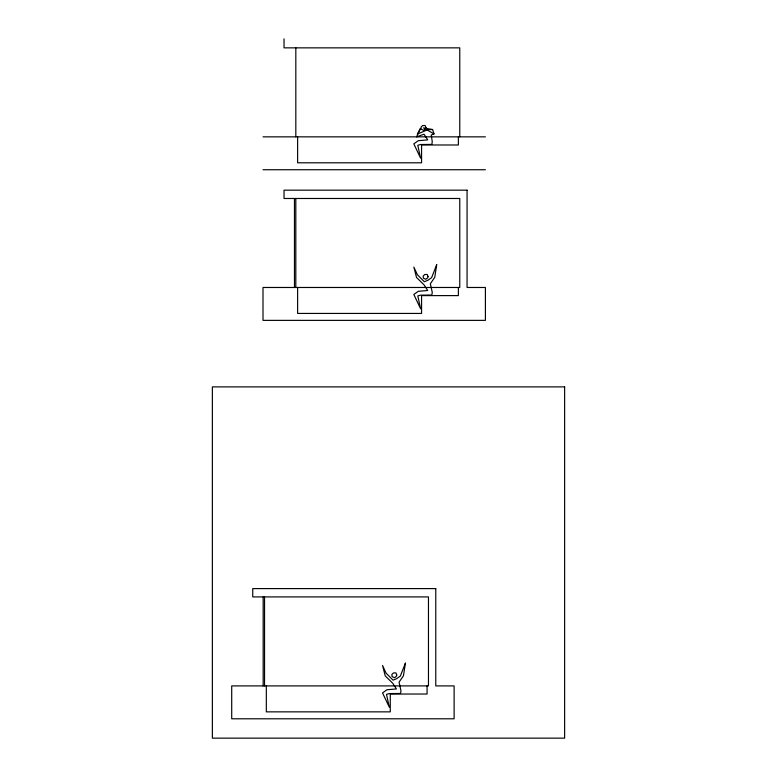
<?xml version="1.0" encoding="UTF-8"?>
<svg xmlns="http://www.w3.org/2000/svg" width="777" height="777" viewBox="0 0 777 777"><rect width="100%" height="100%" fill="white"/><g stroke="black" fill="none" stroke-linecap="round" stroke-linejoin="round"><path stroke-width="1.17" d="M434.042 133.916L431.225 134.965L432.265 141.764L431.837 144.415L420.59 144.512L417.793 145.299L420.619 158.168L413.82 143.862L418.259 140.695L427.719 139.879L424.048 134.217L416.53 136.859L420.474 128.448L417.356 134.081L427.933 129.623L432.585 129.526L434.042 133.916L423.465 127.884L432.585 129.526M263.005 136.849L485.411 136.849M263.005 169.736L485.411 169.736M459.761 136.849L459.761 47.853L284.032 47.853L284.032 38.85M458.372 136.849L458.372 144.988L421.571 144.988L421.571 162.801L297.62 162.801L297.62 136.849M458.372 287.48L458.372 295.61L421.571 295.61L421.571 313.432L297.62 313.432L297.62 287.48M427.078 685.906L427.078 694.036L390.277 694.036L390.277 711.858L266.326 711.858L266.326 685.906M295.823 47.853L295.823 136.849M295.823 198.485L295.823 287.48M294.473 198.485L294.473 287.48M264.53 596.911L264.53 685.906M263.17 596.911L263.17 685.906M436.693 264.724L434.761 277.321L430.351 283.741L432.265 292.395L431.837 295.046L420.59 295.143L417.793 295.93L420.619 308.799L413.82 294.493L418.259 291.317L427.719 290.511L424.048 284.848L416.53 277.467L413.84 267.035L417.356 274.689L424.31 281.721L427.933 280.254L431.643 277.612L436.693 264.724M405.4 663.15L403.467 675.747L399.057 682.167L400.971 690.821L400.543 693.472L389.296 693.57L386.499 694.356L389.326 707.225L382.527 692.919L386.965 689.743L396.425 688.937L392.754 683.274L385.237 675.893L382.546 665.462L386.062 673.115L393.007 680.147L396.639 678.68L400.349 676.039L405.4 663.15M425.922 127.554L425.621 128.836L423.727 130.313L421.309 129.254L421.037 127.137L422.591 125.583L425.087 125.476L425.922 127.554M428.03 276.515L427.729 277.797L425.835 279.273L423.416 278.215L423.154 276.097L424.698 274.543L427.195 274.436L428.03 276.515M396.736 674.941L396.435 676.223L394.541 677.699L392.123 676.641L391.851 674.523L393.405 672.969L395.901 672.863L396.736 674.941M467.064 190.171L284.032 190.171L284.032 198.485L459.761 198.485L459.761 287.48L263.005 287.48L263.005 320.367L485.411 320.367L485.411 287.48L467.064 287.48L467.064 190.171M564.626 386.888L212.374 386.888L212.374 738.15L564.626 738.15L564.626 386.888M435.771 588.597L252.739 588.597L252.739 596.911L428.467 596.911L428.467 685.906L231.711 685.906L231.711 718.793L454.118 718.793L454.118 685.906L435.771 685.906L435.771 588.597"/></g></svg>
